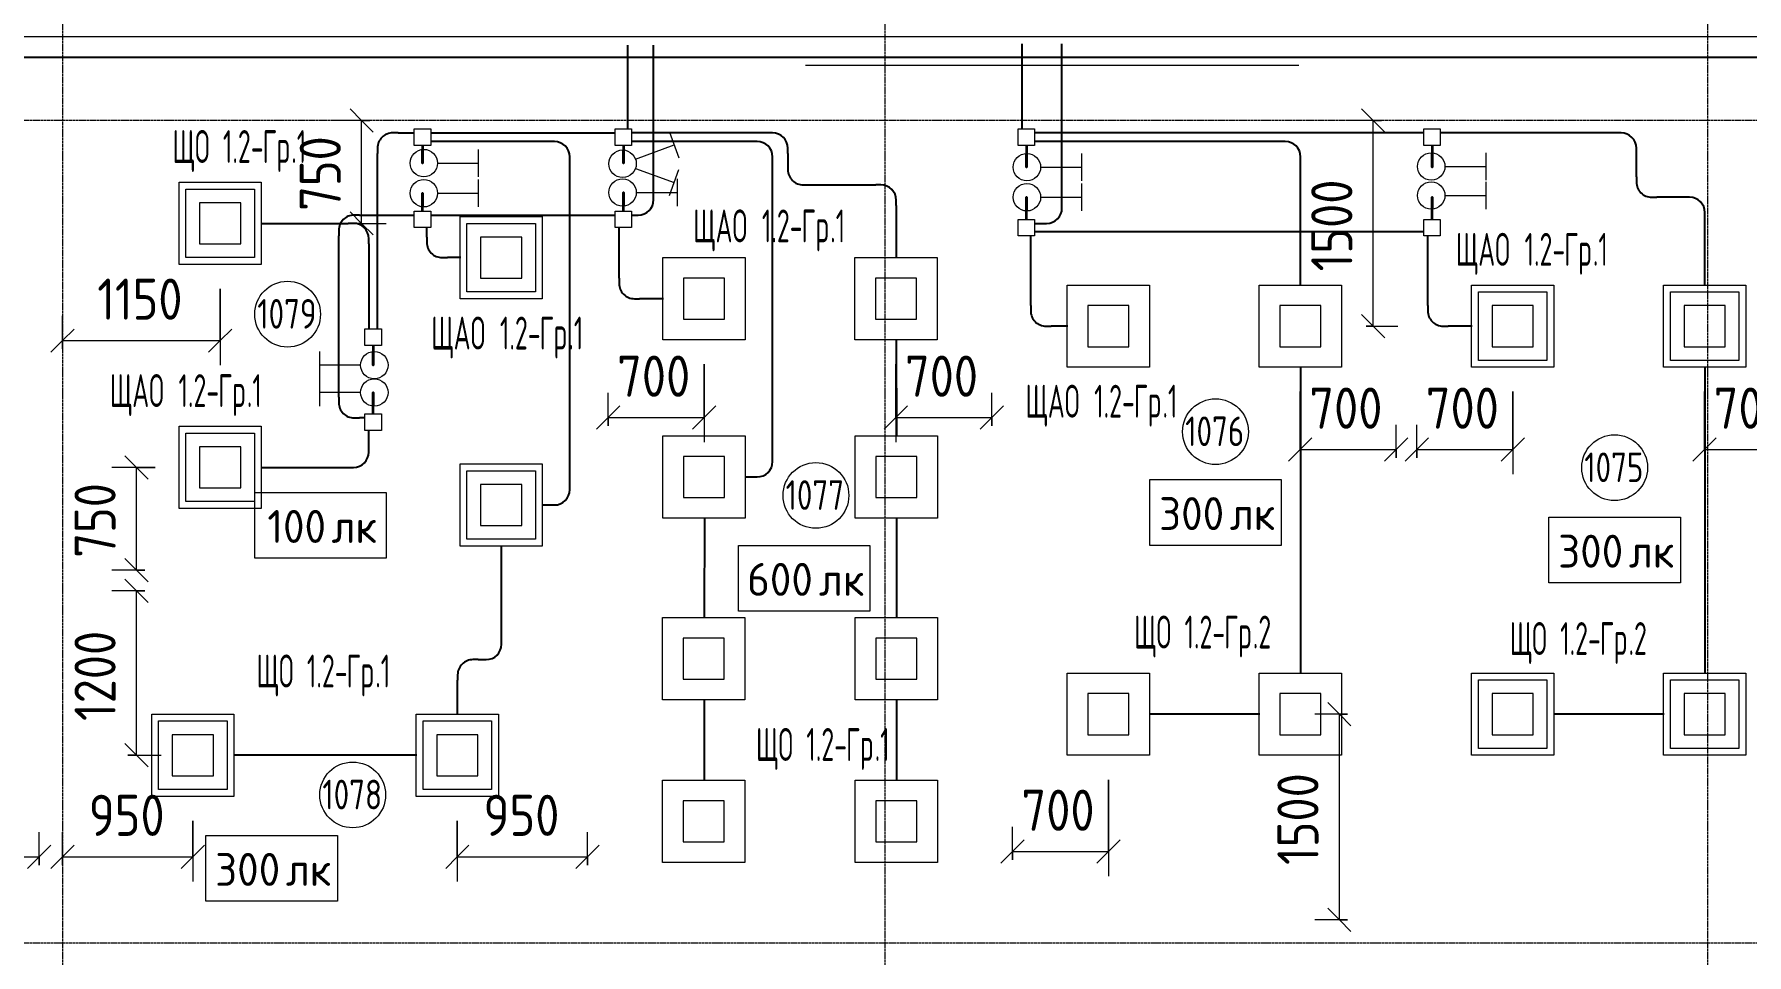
# Model space of a CAD drawing. Header units: millimetres. Extents: x -4730 to 98194, y -4296 to 93388.
# Drawn here: x 15293 to 27787, y 36915 to 43629 of the extents above; entities that cross this region are included whole.
import ezdxf

# ---------------------------------------------------------------- set-up
doc = ezdxf.new("R2010")
doc.units = ezdxf.units.MM
doc.linetypes.add('Линия сетки', pattern=[22.225, 12.7, -3.175, 3.175, -3.175])
for name, color, linetype, lineweight, true_color in [('Кабельные лотки', 5, 'Continuous', 25, 0x0000ff), ('Короба', 7, 'Continuous', 25, 0x008000), ('Соединительные детали коробов', 7, 'Continuous', 25, 0x008000), ('Типовые аннотации', 5, 'Continuous', 18, 0x0000ff)]:
    doc.layers.add(name, color=color, linetype=linetype, lineweight=lineweight, true_color=true_color)
for name, color, linetype, lineweight in [('Марки обобщенной модели', 7, 'Continuous', 9), ('Марки помещений', 7, 'Continuous', 9), ('Марки силовых электроприборов', 7, 'Continuous', 9), ('Осевая линия', 7, 'Continuous', 18), ('Оси', 7, 'Continuous', 9), ('Провода', 7, 'Continuous', 35), ('Размеры', 7, 'Continuous', 9), ('Размеры-120', 7, 'Continuous', 9)]:
    doc.layers.add(name, color=color, linetype=linetype, lineweight=lineweight)
doc.styles.add('GOST Common', font='GOST_Common.ttf', dxfattribs={"width": 0.6, "height": 240})
doc.styles.add('GOST Common_1', font='GOST_Common.ttf', dxfattribs={"width": 0.9, "height": 300})
doc.styles.add('GOST Common_2', font='GOST_Common.ttf', dxfattribs={"height": 240})
doc.styles.add('GOST Common_3', font='GOST_Common.ttf', dxfattribs={"width": 0.8, "height": 216})
doc.dimstyles.new('ADSK_Проверочный', dxfattribs={"dimscale": 304.8, "dimtxt": 301.714499, "dimasz": 0.556693, "dimexe": 0.590551, "dimexo": 0.590551, "dimgap": 0.19685, "dimtad": 1, "dimdec": 3, "dimrnd": 0.001, "dimdsep": 46, "dimtxsty": 'GOST Common_1', "dimblk1": 'OBLIQUE', "dimblk2": 'OBLIQUE', "dimsah": 1, "dimcen": 0.09, "dimazin": 0, "dimtfac": 1, "dimtdec": 4, "dimtix": 1, "dimtmove": 0, "dimatfit": 3, "dimfxl": 1, "dimtvp": 1, "dimtolj": 1, "dimtzin": 0, "dimarcsym": 2})

# ---------------------------------------------------------------- blocks, each defined once
blk = doc.blocks.new('M_Короб_ отвод - Плоский торец - ПВХ - Стандартная-2386742-1-й этаж')
at = {"layer": 'Соединительные детали коробов'}
for p, q in [((0, 111.95), (0, 150.05)), ((-150.05, 0), (-111.95, 0))]:
    blk.add_line(p, q, dxfattribs=at)
blk.add_arc((-111.95, 111.95), 111.95, 270, 0, dxfattribs=at)
blk = doc.blocks.new('ADSK_Марка_Отверстие - Полная марка прямоугольник_Проектная отметка-83753-1-й этаж')
at = {"layer": 'Марки обобщенной модели'}
blk.add_line((0, 0), (30, 0), dxfattribs=at)
blk = doc.blocks.new('DIMBLOCK142-1-й этаж')
at = {"layer": 'Размеры-120'}
for p, q in [((13830, 38040), (13830, 37449)), ((13830, 37629), (13830, 38040)), ((15330, 37569), (15330, 37809)), ((13830, 37629), (13745, 37545)), ((13830, 37629), (13915, 37714)), ((13830, 37629), (15330, 37629)), ((15330, 37629), (15245, 37545)), ((15330, 37629), (15415, 37714)), ((15330, 37629), (15330, 37569))]:
    blk.add_line(p, q, dxfattribs=at)
at = {"layer": 'Размеры-120', "color": 0, "insert": (14230, 38082), "char_height": 300, "width": 840.71, "attachment_point": 1, "line_spacing_factor": 1.022761, "style": 'GOST Common_1'}
blk.add_mtext('1500', dxfattribs=at)
blk = doc.blocks.new('_Oblique')
at = {"color": 0, "linetype": 'ByBlock', "lineweight": -2}
blk.add_line((-0.5, -0.5), (0.5, 0.5), dxfattribs=at)
blk = doc.blocks.new('DIMBLOCK146-1-й этаж')
at = {"layer": 'Размеры-120'}
for p, q in [((16650, 41772), (16650, 41215)), ((16650, 41395), (16650, 41772)), ((15500, 41335), (15500, 41575)), ((15500, 41395), (15415, 41310)), ((15500, 41395), (15585, 41479)), ((15500, 41395), (16650, 41395)), ((15500, 41395), (15500, 41335)), ((16650, 41395), (16565, 41310)), ((16650, 41395), (16735, 41479))]:
    blk.add_line(p, q, dxfattribs=at)
at = {"layer": 'Размеры-120', "color": 0, "insert": (15753, 41847), "char_height": 300, "width": 773.21, "attachment_point": 1, "line_spacing_factor": 1.022761, "style": 'GOST Common_1'}
blk.add_mtext('1150', dxfattribs=at)
blk = doc.blocks.new('DIMBLOCK147-1-й этаж')
at = {"layer": 'Размеры-120'}
for p, q in [((17742, 43000), (17502, 43000)), ((17682, 43000), (17597, 43085)), ((17682, 42250), (17682, 43000)), ((17682, 43000), (17767, 42915)), ((17682, 43000), (17742, 43000)), ((17130, 42250), (17862, 42250)), ((17682, 42250), (17130, 42250)), ((17682, 42250), (17597, 42335)), ((17682, 42250), (17767, 42165))]:
    blk.add_line(p, q, dxfattribs=at)
at = {"layer": 'Размеры-120', "color": 0, "insert": (17230, 42341), "char_height": 300, "width": 681.16, "attachment_point": 1, "rotation": 90, "line_spacing_factor": 1.022761, "style": 'GOST Common_1'}
blk.add_mtext('750', dxfattribs=at)
blk = doc.blocks.new('DIMBLOCK148-1-й этаж')
at = {"layer": 'Размеры-120'}
for p, q in [((16039, 40470), (15954, 40555)), ((16175, 40470), (15859, 40470)), ((16039, 39720), (16039, 40470)), ((16039, 40470), (16124, 40385)), ((16039, 40470), (16175, 40470)), ((16039, 39720), (15954, 39805)), ((16099, 39720), (15859, 39720)), ((16039, 39720), (16124, 39635)), ((16039, 39720), (16099, 39720))]:
    blk.add_line(p, q, dxfattribs=at)
at = {"layer": 'Размеры-120', "color": 0, "insert": (15587, 39811), "char_height": 300, "width": 681.16, "attachment_point": 1, "rotation": 90, "line_spacing_factor": 1.022761, "style": 'GOST Common_1'}
blk.add_mtext('750', dxfattribs=at)
blk = doc.blocks.new('DIMBLOCK149-1-й этаж')
at = {"layer": 'Размеры-120'}
for p, q in [((16039, 39570), (15954, 39655)), ((16099, 39570), (15859, 39570)), ((16039, 38370), (16039, 39570)), ((16039, 39570), (16124, 39485)), ((16039, 39570), (16099, 39570)), ((16039, 38370), (15954, 38455)), ((15975, 38370), (16219, 38370)), ((16039, 38370), (15975, 38370)), ((16039, 38370), (16124, 38285))]:
    blk.add_line(p, q, dxfattribs=at)
at = {"layer": 'Размеры-120', "color": 0, "insert": (15587, 38620), "char_height": 300, "width": 840.71, "attachment_point": 1, "rotation": 90, "line_spacing_factor": 1.022761, "style": 'GOST Common_1'}
blk.add_mtext('1200', dxfattribs=at)
blk = doc.blocks.new('DIMBLOCK150-1-й этаж')
at = {"layer": 'Размеры-120'}
for p, q in [((16450, 37629), (16450, 37892)), ((16450, 37892), (16450, 37449)), ((15500, 37569), (15500, 37809)), ((15500, 37629), (15415, 37545)), ((15500, 37629), (15585, 37714)), ((15500, 37629), (16450, 37629)), ((15500, 37629), (15500, 37569)), ((16450, 37629), (16365, 37545)), ((16450, 37629), (16535, 37714))]:
    blk.add_line(p, q, dxfattribs=at)
at = {"layer": 'Размеры-120', "color": 0, "insert": (15691, 38082), "char_height": 300, "width": 681.16, "attachment_point": 1, "line_spacing_factor": 1.022761, "style": 'GOST Common_1'}
blk.add_mtext('950', dxfattribs=at)
blk = doc.blocks.new('DIMBLOCK151-1-й этаж')
at = {"layer": 'Размеры-120'}
for p, q in [((18380, 37629), (18380, 37892)), ((18380, 37892), (18380, 37449)), ((19330, 37569), (19330, 37809)), ((18380, 37629), (18295, 37545)), ((18380, 37629), (18465, 37714)), ((18380, 37629), (19330, 37629)), ((19330, 37629), (19245, 37545)), ((19330, 37629), (19415, 37714)), ((19330, 37629), (19330, 37569))]:
    blk.add_line(p, q, dxfattribs=at)
at = {"layer": 'Размеры-120', "color": 0, "insert": (18571, 38082), "char_height": 300, "width": 681.16, "attachment_point": 1, "line_spacing_factor": 1.022761, "style": 'GOST Common_1'}
blk.add_mtext('950', dxfattribs=at)
blk = doc.blocks.new('ADSK_Марка_Помещение_1_ГОСТ21-501-2011 - Номер-85995-1-й этаж')
at = {"layer": 'Марки помещений'}
blk.add_circle((0, 0), 2, dxfattribs=at)
blk = doc.blocks.new('DIMBLOCK152-1-й этаж')
at = {"layer": 'Размеры-120'}
for p, q in [((20180, 41222), (20180, 40653)), ((20180, 40833), (20180, 41222)), ((19480, 40773), (19480, 41013)), ((19480, 40833), (19565, 40918)), ((20180, 40833), (20265, 40918)), ((19480, 40833), (19395, 40748)), ((19480, 40833), (20180, 40833)), ((19480, 40833), (19480, 40773)), ((20180, 40833), (20095, 40748))]:
    blk.add_line(p, q, dxfattribs=at)
at = {"layer": 'Размеры-120', "color": 0, "insert": (19546, 41285), "char_height": 300, "width": 681.16, "attachment_point": 1, "line_spacing_factor": 1.022761, "style": 'GOST Common_1'}
blk.add_mtext('700', dxfattribs=at)
blk = doc.blocks.new('DIMBLOCK153-1-й этаж')
at = {"layer": 'Размеры-120'}
for p, q in [((21580, 41222), (21580, 40653)), ((21580, 40833), (21580, 41222)), ((22280, 40773), (22280, 41013)), ((21580, 40833), (21665, 40918)), ((22280, 40833), (22365, 40918)), ((21580, 40833), (21495, 40748)), ((21580, 40833), (22280, 40833)), ((22280, 40833), (22195, 40748)), ((22280, 40833), (22280, 40773))]:
    blk.add_line(p, q, dxfattribs=at)
at = {"layer": 'Размеры-120', "color": 0, "insert": (21646, 41285), "char_height": 300, "width": 681.16, "attachment_point": 1, "line_spacing_factor": 1.022761, "style": 'GOST Common_1'}
blk.add_mtext('700', dxfattribs=at)
blk = doc.blocks.new('DIMBLOCK154-1-й этаж')
at = {"layer": 'Размеры-120'}
for p, q in [((25122, 43000), (24882, 43000)), ((25062, 43000), (24977, 43085)), ((25062, 41500), (25062, 43000)), ((25062, 43000), (25146, 42915)), ((25062, 43000), (25122, 43000)), ((25062, 41500), (24977, 41585)), ((25010, 41500), (25242, 41500)), ((25062, 41500), (25010, 41500)), ((25062, 41500), (25146, 41415))]:
    blk.add_line(p, q, dxfattribs=at)
at = {"layer": 'Размеры-120', "color": 0, "insert": (24610, 41900), "char_height": 300, "width": 840.71, "attachment_point": 1, "rotation": 90, "line_spacing_factor": 1.022761, "style": 'GOST Common_1'}
blk.add_mtext('1500', dxfattribs=at)
blk = doc.blocks.new('DIMBLOCK155-1-й этаж')
at = {"layer": 'Размеры-120'}
for p, q in [((24815, 38670), (24730, 38755)), ((24875, 38670), (24635, 38670)), ((24815, 37170), (24815, 38670)), ((24815, 38670), (24900, 38585)), ((24815, 38670), (24875, 38670)), ((24815, 37170), (24730, 37255)), ((24875, 37170), (24635, 37170)), ((24815, 37170), (24900, 37085)), ((24815, 37170), (24875, 37170))]:
    blk.add_line(p, q, dxfattribs=at)
at = {"layer": 'Размеры-120', "color": 0, "insert": (24363, 37570), "char_height": 300, "width": 840.71, "attachment_point": 1, "rotation": 90, "line_spacing_factor": 1.022761, "style": 'GOST Common_1'}
blk.add_mtext('1500', dxfattribs=at)
blk = doc.blocks.new('DIMBLOCK156-1-й этаж')
at = {"layer": 'Размеры-120'}
for p, q in [((24530, 41023), (24530, 40420)), ((24530, 40600), (24530, 41023)), ((25230, 40540), (25230, 40780)), ((24530, 40600), (24615, 40685)), ((25230, 40600), (25315, 40685)), ((24530, 40600), (24445, 40515)), ((24530, 40600), (25230, 40600)), ((25230, 40600), (25145, 40515)), ((25230, 40600), (25230, 40540))]:
    blk.add_line(p, q, dxfattribs=at)
at = {"layer": 'Размеры-120', "color": 0, "insert": (24596, 41052), "char_height": 300, "width": 681.16, "attachment_point": 1, "line_spacing_factor": 1.022761, "style": 'GOST Common_1'}
blk.add_mtext('700', dxfattribs=at)
blk = doc.blocks.new('DIMBLOCK157-1-й этаж')
at = {"layer": 'Размеры-120'}
for p, q in [((23130, 38192), (23130, 37487)), ((23130, 37667), (23130, 38192)), ((22430, 37607), (22430, 37847)), ((22430, 37667), (22515, 37752)), ((23130, 37667), (23215, 37752)), ((22430, 37667), (22345, 37582)), ((22430, 37667), (23130, 37667)), ((22430, 37667), (22430, 37607)), ((23130, 37667), (23045, 37582))]:
    blk.add_line(p, q, dxfattribs=at)
at = {"layer": 'Размеры-120', "color": 0, "insert": (22496, 38119), "char_height": 300, "width": 681.16, "attachment_point": 1, "line_spacing_factor": 1.022761, "style": 'GOST Common_1'}
blk.add_mtext('700', dxfattribs=at)
blk = doc.blocks.new('DIMBLOCK158-1-й этаж')
at = {"layer": 'Размеры-120'}
for p, q in [((26080, 41023), (26080, 40420)), ((26080, 40600), (26080, 41023)), ((25380, 40540), (25380, 40780)), ((25380, 40600), (25465, 40685)), ((26080, 40600), (26165, 40685)), ((25380, 40600), (25295, 40515)), ((25380, 40600), (26080, 40600)), ((25380, 40600), (25380, 40540)), ((26080, 40600), (25995, 40515))]:
    blk.add_line(p, q, dxfattribs=at)
at = {"layer": 'Размеры-120', "color": 0, "insert": (25446, 41052), "char_height": 300, "width": 681.16, "attachment_point": 1, "line_spacing_factor": 1.022761, "style": 'GOST Common_1'}
blk.add_mtext('700', dxfattribs=at)
blk = doc.blocks.new('DIMBLOCK159-1-й этаж')
at = {"layer": 'Размеры-120'}
for p, q in [((27480, 41023), (27480, 40420)), ((27480, 40600), (27480, 41023)), ((28180, 40540), (28180, 40780)), ((27480, 40600), (27565, 40685)), ((28180, 40600), (28265, 40685)), ((27480, 40600), (27395, 40515)), ((27480, 40600), (28180, 40600)), ((28180, 40600), (28095, 40515)), ((28180, 40600), (28180, 40540))]:
    blk.add_line(p, q, dxfattribs=at)
at = {"layer": 'Размеры-120', "color": 0, "insert": (27546, 41052), "char_height": 300, "width": 681.16, "attachment_point": 1, "line_spacing_factor": 1.022761, "style": 'GOST Common_1'}
blk.add_mtext('700', dxfattribs=at)
blk = doc.blocks.new('Морка помещения_освещённость_ - Морка помещения_освещённость_-1484368-1-й этаж')
at = {"layer": 'Марки помещений', "color": 190, "true_color": 0x8000ff}
for p, q in [((-4, 0), (-4, 4)), ((-4, 4), (4, 4)), ((4, 4), (4, 0)), ((4, 0), (-4, 0))]:
    blk.add_line(p, q, dxfattribs=at)

msp = doc.modelspace()

# ---------------------------------------------------------------- linework, layer by layer
at = {"layer": 'Кабельные лотки'}
msp.add_line((6870.0021, 43463.1437), (33617.9607, 43463.1437), dxfattribs=at)
at = {"layer": 'Короба'}
for p, q in [((19623.0671, 42938.4847), (19623.0671, 43549.9847)), ((19811.5671, 42460.0347), (19811.5671, 43549.9847)), ((22500.0671, 42938.4847), (22500.0671, 43558.4847)), ((22791.5671, 42400.0347), (22791.5671, 43558.4847)), ((17947.5987, 42909.9847), (18065.9704, 42909.9847)), ((18185.9704, 42909.9847), (19531.5671, 42909.9847)), ((20641.5171, 42909.9847), (19651.5671, 42909.9847)), ((25431.5671, 42909.9847), (22591.5671, 42909.9847)), ((26832.214, 42909.9847), (25551.5671, 42909.9847)), ((17797.5487, 41479.4926), (17797.5487, 42759.9347)), ((19049.714, 42846.9847), (18185.9704, 42846.9847)), ((20529.714, 42846.9847), (19651.5671, 42846.9847)), ((20791.5671, 42759.9347), (20791.5671, 42680.0347)), ((24382.214, 42846.9847), (22591.5671, 42846.9847)), ((26982.264, 42590.05), (26982.264, 42759.9347)), ((19199.764, 40345.6922), (19199.764, 42696.9347)), ((20679.764, 40550.05), (20679.764, 42696.9347)), ((24532.264, 41797.5), (24532.264, 42696.9347)), ((20941.6171, 42529.9847), (21432.214, 42529.9847)), ((21582.264, 42379.9347), (21582.264, 41997.5)), ((27332.214, 42440), (27132.314, 42440)), ((16949.764, 42250), (17584.4987, 42250)), ((17665.1996, 42309.9847), (18065.9704, 42309.9847)), ((18185.9704, 42309.9847), (19531.5671, 42309.9847)), ((19651.5671, 42309.9847), (19661.5171, 42309.9847)), ((22591.5671, 42249.9847), (22641.5171, 42249.9847)), ((27482.264, 41797.5), (27482.264, 42289.95)), ((17515.1496, 40981.0426), (17515.1496, 42159.9347)), ((18157.4704, 42150.05), (18157.4704, 42218.4847)), ((19560.0671, 41850.05), (19560.0671, 42218.4847)), ((22563.0671, 41650.05), (22563.0671, 42158.4847)), ((25431.5671, 42186.9847), (22591.5671, 42186.9847)), ((25460.0671, 41650.05), (25460.0671, 42158.4847)), ((17734.5487, 42099.95), (17734.5487, 41479.4926)), ((18404.764, 42000), (18307.5204, 42000)), ((19884.764, 41700), (19710.1171, 41700)), ((22834.764, 41500), (22713.1171, 41500)), ((25784.764, 41500), (25610.1171, 41500)), ((21582.264, 41402.5), (21584.528, 40697.5)), ((24532.264, 41202.5), (24532.264, 38967.5)), ((27482.264, 41202.5), (27482.264, 38967.5)), ((17706.0487, 40830.9926), (17665.1996, 40830.9926)), ((17734.5487, 40620.05), (17734.5487, 40739.4926)), ((16949.764, 40470), (17584.4987, 40470)), ((20479.764, 40400), (20529.714, 40400)), ((18999.764, 40195.6422), (19049.714, 40195.6422)), ((20182.264, 40102.5), (20180, 39372.8087)), ((21584.528, 40102.5), (21584.528, 39372.8087)), ((18702.264, 39217.55), (18702.264, 39898.1422)), ((18532.314, 39067.5), (18552.214, 39067.5)), ((18382.264, 38667.5), (18382.264, 38917.45)), ((20180, 38777.8087), (20180, 38186.031)), ((21584.528, 38777.8087), (21584.528, 38186.031)), ((24234.764, 38670), (23429.764, 38670)), ((27184.764, 38670), (26379.764, 38670)), ((18084.764, 38370), (16749.764, 38370))]:
    msp.add_line(p, q, dxfattribs=at)
at = {"layer": 'Осевая линия'}
msp.add_line((6870.0021, 43613.1437), (33617.9607, 43613.1437), dxfattribs=at)
at = {"layer": 'Оси', "linetype": 'Линия сетки'}
for p, q in [((15500, 93388.3703), (15500, -3096.3487)), ((21500, 93388.3703), (21500, -3096.3487)), ((27500, 93388.3703), (27500, -3096.3487)), ((98194.2682, 43000), (-3530.0173, 43000)), ((98194.2682, 37000), (-3530.0173, 37000))]:
    msp.add_line(p, q, dxfattribs=at)
at = {"layer": 'Провода', "flags": 128}
for points in [[(18125.9689, 42818.4847), (18125.9656, 42689.3887), (18125.9656, 42788.9193)], [(19591.5656, 42818.4847), (19591.5623, 42689.3887), (19591.5623, 42784.7632)], [(22531.5658, 42818.4847), (22531.5623, 42660), (22531.5623, 42759.9167)], [(25491.5658, 42818.4847), (25491.5623, 42660), (25491.5623, 42764.1774)], [(18125.9689, 42338.4847), (18125.9656, 42469.3887), (18125.9656, 42369.8581)], [(19591.5657, 42338.4847), (19591.5623, 42475), (19591.5623, 42375.1753)], [(22531.5658, 42278.4847), (22531.5623, 42440), (22531.5623, 42340.0833)], [(25491.5658, 42278.4847), (25491.5623, 42440), (25491.5623, 42353.0297)], [(17766.0473, 41359.4926), (17766.0439, 41215.8463), (17766.0439, 41315.5002)], [(17766.0474, 40859.4926), (17766.0439, 41015.8463), (17766.0439, 40916.1924)]]:
    msp.add_lwpolyline(points, dxfattribs=at)
at = {"layer": 'Типовые аннотации', "color": 7}
for p, q in [((18065.9704, 42938.4847), (18185.9704, 42938.4847)), ((18065.9704, 42818.4847), (18065.9704, 42938.4847)), ((18185.9704, 42938.4847), (18185.9704, 42818.4847)), ((19531.5671, 42938.4847), (19651.5671, 42938.4847)), ((19531.5671, 42818.4847), (19531.5671, 42938.4847)), ((19651.5671, 42938.4847), (19651.5671, 42818.4847)), ((22471.5671, 42938.4847), (22591.5671, 42938.4847)), ((22471.5671, 42818.4847), (22471.5671, 42938.4847)), ((22591.5671, 42938.4847), (22591.5671, 42818.4847)), ((25431.5671, 42938.4847), (25551.5671, 42938.4847)), ((25431.5671, 42818.4847), (25431.5671, 42938.4847)), ((25551.5671, 42938.4847), (25551.5671, 42818.4847)), ((18185.9704, 42818.4847), (18065.9704, 42818.4847)), ((19651.5671, 42818.4847), (19531.5671, 42818.4847)), ((22591.5671, 42818.4847), (22471.5671, 42818.4847)), ((25551.5671, 42818.4847), (25431.5671, 42818.4847)), ((17706.0487, 41479.4926), (17826.0487, 41479.4926)), ((17706.0487, 41359.4926), (17706.0487, 41479.4926)), ((17826.0487, 41359.4926), (17706.0487, 41359.4926)), ((17826.0487, 41479.4926), (17826.0487, 41359.4926)), ((17706.0487, 40859.4926), (17826.0487, 40859.4926)), ((17706.0487, 40739.4926), (17706.0487, 40859.4926)), ((17826.0487, 40859.4926), (17826.0487, 40739.4926)), ((17826.0487, 40739.4926), (17706.0487, 40739.4926))]:
    msp.add_line(p, q, dxfattribs=at)
at = {"layer": 'Типовые аннотации'}
for p, q in [((19927.3184, 42915.7158), (19995.7224, 42727.7773)), ((18535.6433, 42589.3887), (18535.6433, 42789.3887)), ((19679.6126, 42719.1405), (19961.5204, 42821.7466)), ((22935.6433, 42560), (22935.6433, 42760)), ((25885.6433, 42564.3527), (25885.6433, 42764.3527)), ((18235.6433, 42689.3887), (18535.6433, 42689.3887)), ((19679.6126, 42650.7365), (19961.5204, 42548.1305)), ((19927.3184, 42454.1612), (19995.7224, 42642.0997)), ((22635.6433, 42660), (22935.6433, 42660)), ((25585.6433, 42664.3527), (25885.6433, 42664.3527)), ((16350, 42550), (16950, 42550)), ((16350, 41950), (16350, 42550)), ((16400, 42500), (16900, 42500)), ((16400, 42000), (16400, 42500)), ((16900, 42500), (16900, 42000)), ((16950, 42550), (16950, 41950)), ((16500, 42400), (16500, 42100)), ((16800, 42400), (16500, 42400)), ((16800, 42100), (16800, 42400)), ((16900, 42000), (16400, 42000)), ((16500, 42100), (16800, 42100)), ((21280, 42000), (21880, 42000)), ((21280, 41400), (21280, 42000)), ((21880, 42000), (21880, 41400)), ((16950, 41950), (16350, 41950)), ((21430, 41850), (21430, 41550)), ((21730, 41850), (21430, 41850)), ((21730, 41550), (21730, 41850)), ((24230, 41800), (24830, 41800)), ((24230, 41200), (24230, 41800)), ((24830, 41800), (24830, 41200)), ((27180, 41800), (27780, 41800)), ((27180, 41200), (27180, 41800)), ((27230, 41750), (27730, 41750)), ((27230, 41250), (27230, 41750)), ((27730, 41750), (27730, 41250)), ((27780, 41800), (27780, 41200)), ((24380, 41650), (24380, 41350)), ((24680, 41650), (24380, 41650)), ((24680, 41350), (24680, 41650)), ((27330, 41650), (27330, 41350)), ((27630, 41650), (27330, 41650)), ((27630, 41350), (27630, 41650)), ((21430, 41550), (21730, 41550)), ((21880, 41400), (21280, 41400)), ((17374.3567, 41315.8463), (17374.3567, 41115.8463)), ((24380, 41350), (24680, 41350)), ((27730, 41250), (27230, 41250)), ((27330, 41350), (27630, 41350)), ((17674.3567, 41215.8463), (17374.3567, 41215.8463)), ((24830, 41200), (24230, 41200)), ((27780, 41200), (27180, 41200)), ((19880, 40700), (20480, 40700)), ((19880, 40100), (19880, 40700)), ((20480, 40700), (20480, 40100)), ((21282.264, 40700), (21882.264, 40700)), ((21282.264, 40100), (21282.264, 40700)), ((21882.264, 40700), (21882.264, 40100)), ((18400, 40495.6422), (19000, 40495.6422)), ((18400, 39895.6422), (18400, 40495.6422)), ((19000, 40495.6422), (19000, 39895.6422)), ((20030, 40550), (20030, 40250)), ((20330, 40550), (20030, 40550)), ((20330, 40250), (20330, 40550)), ((21432.264, 40550), (21432.264, 40250)), ((21732.264, 40550), (21432.264, 40550)), ((21732.264, 40250), (21732.264, 40550)), ((18450, 40445.6422), (18950, 40445.6422)), ((18450, 39945.6422), (18450, 40445.6422)), ((18950, 40445.6422), (18950, 39945.6422)), ((18550, 40345.6422), (18550, 40045.6422)), ((18850, 40345.6422), (18550, 40345.6422)), ((18850, 40045.6422), (18850, 40345.6422)), ((20030, 40250), (20330, 40250)), ((21432.264, 40250), (21732.264, 40250)), ((18550, 40045.6422), (18850, 40045.6422)), ((20480, 40100), (19880, 40100)), ((21882.264, 40100), (21282.264, 40100)), ((19000, 39895.6422), (18400, 39895.6422)), ((18950, 39945.6422), (18450, 39945.6422)), ((19877.736, 39375.3087), (20477.736, 39375.3087)), ((19877.736, 38775.3087), (19877.736, 39375.3087)), ((20477.736, 39375.3087), (20477.736, 38775.3087)), ((21282.264, 39375.3087), (21882.264, 39375.3087)), ((21282.264, 38775.3087), (21282.264, 39375.3087)), ((21882.264, 39375.3087), (21882.264, 38775.3087)), ((20027.736, 39225.3087), (20027.736, 38925.3087)), ((20327.736, 39225.3087), (20027.736, 39225.3087)), ((20327.736, 38925.3087), (20327.736, 39225.3087)), ((21432.264, 39225.3087), (21432.264, 38925.3087)), ((21732.264, 39225.3087), (21432.264, 39225.3087)), ((21732.264, 38925.3087), (21732.264, 39225.3087)), ((20027.736, 38925.3087), (20327.736, 38925.3087)), ((21432.264, 38925.3087), (21732.264, 38925.3087)), ((22830, 38970), (23430, 38970)), ((22830, 38370), (22830, 38970)), ((23430, 38970), (23430, 38370)), ((24230, 38970), (24830, 38970)), ((24230, 38370), (24230, 38970)), ((24830, 38970), (24830, 38370)), ((25780, 38970), (26380, 38970)), ((25780, 38370), (25780, 38970)), ((25830, 38920), (26330, 38920)), ((25830, 38420), (25830, 38920)), ((26330, 38920), (26330, 38420)), ((26380, 38970), (26380, 38370)), ((27180, 38970), (27780, 38970)), ((27180, 38370), (27180, 38970)), ((27230, 38920), (27730, 38920)), ((27230, 38420), (27230, 38920)), ((27730, 38920), (27730, 38420)), ((27780, 38970), (27780, 38370)), ((20477.736, 38775.3087), (19877.736, 38775.3087)), ((21882.264, 38775.3087), (21282.264, 38775.3087)), ((22980, 38820), (22980, 38520)), ((23280, 38820), (22980, 38820)), ((23280, 38520), (23280, 38820)), ((24380, 38820), (24380, 38520)), ((24680, 38820), (24380, 38820)), ((24680, 38520), (24680, 38820)), ((25930, 38820), (25930, 38520)), ((26230, 38820), (25930, 38820)), ((26230, 38520), (26230, 38820)), ((27330, 38820), (27330, 38520)), ((27630, 38820), (27330, 38820)), ((27630, 38520), (27630, 38820)), ((16150, 38670), (16750, 38670)), ((16150, 38070), (16150, 38670)), ((16200, 38620), (16700, 38620)), ((16200, 38120), (16200, 38620)), ((16700, 38620), (16700, 38120)), ((16750, 38670), (16750, 38070)), ((18080, 38670), (18680, 38670)), ((18080, 38070), (18080, 38670)), ((18130, 38620), (18630, 38620)), ((18130, 38120), (18130, 38620)), ((18630, 38620), (18630, 38120)), ((18680, 38670), (18680, 38070)), ((16300, 38520), (16300, 38220)), ((16600, 38520), (16300, 38520)), ((16600, 38220), (16600, 38520)), ((18230, 38520), (18230, 38220)), ((18530, 38520), (18230, 38520)), ((18530, 38220), (18530, 38520)), ((22980, 38520), (23280, 38520)), ((24380, 38520), (24680, 38520)), ((25930, 38520), (26230, 38520)), ((27330, 38520), (27630, 38520)), ((23430, 38370), (22830, 38370)), ((24830, 38370), (24230, 38370)), ((26380, 38370), (25780, 38370)), ((26330, 38420), (25830, 38420)), ((27780, 38370), (27180, 38370)), ((27730, 38420), (27230, 38420)), ((16700, 38120), (16200, 38120)), ((16300, 38220), (16600, 38220)), ((18630, 38120), (18130, 38120)), ((18230, 38220), (18530, 38220)), ((19877.736, 38188.531), (20477.736, 38188.531)), ((19877.736, 37588.531), (19877.736, 38188.531)), ((20477.736, 38188.531), (20477.736, 37588.531)), ((21282.264, 38188.531), (21882.264, 38188.531)), ((21282.264, 37588.531), (21282.264, 38188.531)), ((21882.264, 38188.531), (21882.264, 37588.531)), ((16750, 38070), (16150, 38070)), ((18680, 38070), (18080, 38070)), ((20027.736, 38038.531), (20027.736, 37738.531)), ((20327.736, 38038.531), (20027.736, 38038.531)), ((20327.736, 37738.531), (20327.736, 38038.531)), ((21432.264, 38038.531), (21432.264, 37738.531)), ((21732.264, 38038.531), (21432.264, 38038.531)), ((21732.264, 37738.531), (21732.264, 38038.531)), ((20027.736, 37738.531), (20327.736, 37738.531)), ((21432.264, 37738.531), (21732.264, 37738.531)), ((20477.736, 37588.531), (19877.736, 37588.531)), ((21882.264, 37588.531), (21282.264, 37588.531))]:
    msp.add_line(p, q, dxfattribs=at)
at = {"layer": 'Типовые аннотации', "color": 1, "true_color": 0xff0000}
for p, q in [((18535.6433, 42369.3887), (18535.6433, 42569.3887)), ((19985.6433, 42375), (19985.6433, 42575)), ((22935.6433, 42340), (22935.6433, 42540)), ((25885.6433, 42352.8544), (25885.6433, 42552.8544)), ((18235.6433, 42469.3887), (18535.6433, 42469.3887)), ((19685.6433, 42475), (19985.6433, 42475)), ((22635.6433, 42440), (22935.6433, 42440)), ((25585.6433, 42452.8544), (25885.6433, 42452.8544)), ((18065.9704, 42338.4847), (18185.9704, 42338.4847)), ((18065.9704, 42218.4847), (18065.9704, 42338.4847)), ((18185.9704, 42338.4847), (18185.9704, 42218.4847)), ((18400, 42300), (19000, 42300)), ((18400, 41700), (18400, 42300)), ((18450, 42250), (18950, 42250)), ((18450, 41750), (18450, 42250)), ((18950, 42250), (18950, 41750)), ((19000, 42300), (19000, 41700)), ((19531.5671, 42338.4847), (19651.5671, 42338.4847)), ((19531.5671, 42218.4847), (19531.5671, 42338.4847)), ((19651.5671, 42338.4847), (19651.5671, 42218.4847)), ((22471.5671, 42278.4847), (22591.5671, 42278.4847)), ((22471.5671, 42158.4847), (22471.5671, 42278.4847)), ((22591.5671, 42278.4847), (22591.5671, 42158.4847)), ((25431.5671, 42278.4847), (25551.5671, 42278.4847)), ((25431.5671, 42158.4847), (25431.5671, 42278.4847)), ((25551.5671, 42278.4847), (25551.5671, 42158.4847)), ((18185.9704, 42218.4847), (18065.9704, 42218.4847)), ((18550, 42150), (18550, 41850)), ((18850, 42150), (18550, 42150)), ((18850, 41850), (18850, 42150)), ((19651.5671, 42218.4847), (19531.5671, 42218.4847)), ((22591.5671, 42158.4847), (22471.5671, 42158.4847)), ((25551.5671, 42158.4847), (25431.5671, 42158.4847)), ((19880, 42000), (20480, 42000)), ((19880, 41400), (19880, 42000)), ((20480, 42000), (20480, 41400)), ((18950, 41750), (18450, 41750)), ((18550, 41850), (18850, 41850)), ((20030, 41850), (20030, 41550)), ((20330, 41850), (20030, 41850)), ((20330, 41550), (20330, 41850)), ((22830, 41800), (23430, 41800)), ((22830, 41200), (22830, 41800)), ((23430, 41800), (23430, 41200)), ((25780, 41800), (26380, 41800)), ((25780, 41200), (25780, 41800)), ((25830, 41750), (26330, 41750)), ((25830, 41250), (25830, 41750)), ((26330, 41750), (26330, 41250)), ((26380, 41800), (26380, 41200)), ((19000, 41700), (18400, 41700)), ((22980, 41650), (22980, 41350)), ((23280, 41650), (22980, 41650)), ((23280, 41350), (23280, 41650)), ((25930, 41650), (25930, 41350)), ((26230, 41650), (25930, 41650)), ((26230, 41350), (26230, 41650)), ((20030, 41550), (20330, 41550)), ((20480, 41400), (19880, 41400)), ((22980, 41350), (23280, 41350)), ((26330, 41250), (25830, 41250)), ((25930, 41350), (26230, 41350)), ((17374.3567, 41115.8463), (17374.3567, 40915.8463)), ((23430, 41200), (22830, 41200)), ((26380, 41200), (25780, 41200)), ((17674.3567, 41015.8463), (17374.3567, 41015.8463)), ((16350, 40770), (16950, 40770)), ((16350, 40170), (16350, 40770)), ((16950, 40770), (16950, 40170)), ((16400, 40720), (16900, 40720)), ((16400, 40220), (16400, 40720)), ((16500, 40620), (16500, 40320)), ((16800, 40620), (16500, 40620)), ((16800, 40320), (16800, 40620)), ((16900, 40720), (16900, 40220)), ((16500, 40320), (16800, 40320)), ((16950, 40170), (16350, 40170)), ((16900, 40220), (16400, 40220))]:
    msp.add_line(p, q, dxfattribs=at)
at = {"layer": 'Типовые аннотации'}
for centre in [(18135.6433, 42689.3887), (19585.6433, 42684.9385), (22535.6433, 42660), (25485.6433, 42664.3527), (17774.3567, 41215.8463)]:
    msp.add_circle(centre, 100, dxfattribs=at)
at = {"layer": 'Типовые аннотации', "color": 1, "true_color": 0xff0000}
for centre in [(18135.6433, 42469.3887), (19585.6433, 42475), (22535.6433, 42440), (25485.6433, 42452.8544), (17774.3567, 41015.8463)]:
    msp.add_circle(centre, 100, dxfattribs=at)

# ---------------------------------------------------------------- block references
at = {"layer": 'Марки обобщенной модели', "xscale": 120, "yscale": 120, "zscale": 120}
msp.add_blockref('ADSK_Марка_Отверстие - Полная марка прямоугольник_Проектная отметка-83753-1-й этаж', (20920, 43402.5), dxfattribs=at)
at = {"layer": 'Марки помещений', "xscale": 120, "yscale": 120, "zscale": 120}
for p in [(17141.756, 41587.0925), (23911.6585, 40730.3059), (26823.2797, 40467.5847), (20996.2828, 40265.3051), (17616.6839, 38080.8412)]:
    msp.add_blockref('ADSK_Марка_Помещение_1_ГОСТ21-501-2011 - Номер-85995-1-й этаж', p, dxfattribs=at)
at = {"layer": 'Марки помещений', "color": 190, "true_color": 0x8000ff, "xscale": 120, "yscale": 120, "zscale": 120}
for p in [(23911.6585, 39901.1827), (17381.756, 39807.311), (26823.2797, 39626.9082), (20910.4079, 39421.1827), (17024.8325, 37305.7265)]:
    msp.add_blockref('Морка помещения_освещённость_ - Морка помещения_освещённость_-1484368-1-й этаж', p, dxfattribs=at)
at = {"layer": 'Соединительные детали коробов'}
for p, rotation in [((17797.5487, 42909.9847), 180), ((20791.5671, 42909.9847), 90), ((26982.264, 42909.9847), 90), ((19199.764, 42846.9847), 90), ((20679.764, 42846.9847), 90), ((24532.264, 42846.9847), 90), ((20791.5671, 42529.9847), 270), ((21582.264, 42529.9847), 90), ((26982.264, 42440), 270), ((27482.264, 42440), 90), ((17515.1496, 42309.9847), 180), ((17734.5487, 42250), 90), ((18157.4704, 42000), 270), ((19560.0671, 41700), 270), ((22563.0671, 41500), 270), ((25460.0671, 41500), 270), ((17515.1496, 40830.9926), 270), ((18382.264, 39067.5), 180)]:
    msp.add_blockref('M_Короб_ отвод - Плоский торец - ПВХ - Стандартная-2386742-1-й этаж', p, dxfattribs=dict(at, rotation=rotation))
for p in [(19811.5671, 42309.9847), (22791.5671, 42249.9847), (17734.5487, 40470), (20679.764, 40400), (19199.764, 40195.6422), (18702.264, 39067.5)]:
    msp.add_blockref('M_Короб_ отвод - Плоский торец - ПВХ - Стандартная-2386742-1-й этаж', p, dxfattribs=at)

# ---------------------------------------------------------------- texts
at = {"layer": 'Марки помещений', "char_height": 216, "width": 546.4302, "attachment_point": 1, "style": 'GOST Common_3'}
for s, insert in [('1079', (16920.6401, 41697.8797)), ('1076', (23690.5426, 40841.0931)), ('1075', (26602.1638, 40578.3719)), ('1077', (20775.1669, 40376.0923)), ('1078', (17395.5679, 38191.6284))]:
    msp.add_mtext(s, dxfattribs=dict(at, insert=insert))
at = {"layer": 'Марки помещений', "color": 190, "true_color": 0x8000ff, "char_height": 240, "attachment_point": 1, "style": 'GOST Common_2'}
for s, insert, width in [('300', (23499.7747, 40252.8946), 625.31625), ('100', (16993.8722, 40159.023), 567.59475), ('лк', (24015.7122, 40252.8946), 413.67075), ('лк', (17462.1847, 40159.023), 413.67075), ('300', (26411.3958, 39978.6202), 625.31625), ('лк', (26927.3333, 39978.6202), 413.67075), ('600', (20494.324, 39772.8946), 634.9365), ('лк', (21018.199, 39772.8946), 413.67075), ('300', (16612.9487, 37657.4385), 625.31625), ('лк', (17128.8862, 37657.4385), 413.67075)]:
    msp.add_mtext(s, dxfattribs=dict(at, insert=insert, width=width))
at = {"layer": 'Марки силовых электроприборов', "char_height": 240, "attachment_point": 1, "style": 'GOST Common'}
for s, insert, width in [('ЩО', (16301.5253, 42930.1824), 340.55685), (' 1.2-', (16582.5128, 42930.1824), 455.99985), ('Гр', (16958.7503, 42930.1824), 253.9746), ('.1', (17168.3003, 42930.1824), 138.5316), ('ЩАО', (20100.2178, 42351.0727), 502.17705), (' 1.2-', (20514.5553, 42351.0727), 455.99985), ('Гр', (20890.7928, 42351.0727), 253.9746), ('.1', (21100.3428, 42351.0727), 138.5316), ('ЩАО', (25664.5653, 42180.1824), 502.17705), (' 1.2-', (26078.9028, 42180.1824), 455.99985), ('Гр', (26455.1403, 42180.1824), 253.9746), ('.1', (26664.6903, 42180.1824), 138.5316), ('ЩАО', (18189.3093, 41569.5778), 502.17705), (' 1.2-', (18603.6468, 41569.5778), 455.99985), ('Гр', (18979.8843, 41569.5778), 253.9746), ('.1', (19189.4343, 41569.5778), 138.5316), ('ЩАО', (15844.2296, 41149.8966), 502.17705), (' 1.2-', (16258.5671, 41149.8966), 455.99985), ('Гр', (16634.8046, 41149.8966), 253.9746), ('.1', (16844.3546, 41149.8966), 138.5316), ('ЩАО', (22524.3635, 41072.6046), 502.17705), (' 1.2-', (22938.701, 41072.6046), 455.99985), ('Гр', (23314.9385, 41072.6046), 253.9746), ('.1', (23524.4885, 41072.6046), 138.5316), ('ЩО', (23316.9132, 39388.7389), 340.55685), (' 1.2-', (23597.9007, 39388.7389), 455.99985), ('Гр', (23974.1382, 39388.7389), 253.9746), ('.2', (24183.6882, 39388.7389), 178.93665), ('ЩО', (26057.7584, 39341.5024), 340.55685), (' 1.2-', (26338.7459, 39341.5024), 455.99985), ('Гр', (26714.9834, 39341.5024), 253.9746), ('.2', (26924.5334, 39341.5024), 178.93665), ('ЩО', (16914.2944, 39104.3443), 340.55685), (' 1.2-', (17195.2819, 39104.3443), 455.99985), ('Гр', (17571.5194, 39104.3443), 253.9746), ('.1', (17781.0694, 39104.3443), 138.5316), ('ЩО', (20558.2446, 38568.7134), 340.55685), (' 1.2-', (20839.2321, 38568.7134), 455.99985), ('Гр', (21215.4696, 38568.7134), 253.9746), ('.1', (21425.0196, 38568.7134), 138.5316)]:
    msp.add_mtext(s, dxfattribs=dict(at, insert=insert, width=width))

# ---------------------------------------------------------------- dimensions: what is measured, and where the dimension line sits
at = {"layer": 'Размеры'}
for base, p1, p2, override, picture, middle in [((17681.8558, 43000), (16949.764, 42250), (17561.874, 43000), {"dimpost": '<>', "dimfxl": 968.079869}, 'DIMBLOCK147-1-й этаж', (17471.8558, 42625)), ((25061.6578, 43000), (24829.764, 41500), (24941.6759, 43000), {"dimpost": '<>', "dimfxl": 1504.168966}, 'DIMBLOCK154-1-й этаж', (24851.6578, 42250)), ((16038.8826, 40470), (15918.9007, 39720), (16354.764, 40470), {"dimpost": '<>', "dimfxl": 867.454217}, 'DIMBLOCK148-1-й этаж', (15828.8826, 40095)), ((16038.8826, 39570), (16154.764, 38370), (15918.9007, 39570), {"dimpost": '<>', "dimfxl": 1222.960137}, 'DIMBLOCK149-1-й этаж', (15828.8826, 38970)), ((24815.0071, 38670), (24695.0252, 37170), (24695.0252, 38670), {"dimpost": '<>', "dimfxl": 1500}, 'DIMBLOCK155-1-й этаж', (24605.0071, 37920))]:
    dim = msp.add_linear_dim(base=base, p1=p1, p2=p2, angle=90, dimstyle='ADSK_Проверочный', override=override, dxfattribs=at)
    dim.commit()
    dim.dimension.update_dxf_attribs({"geometry": picture, "text_midpoint": middle})
for base, p1, p2, override, picture, middle in [((16650, 41394.6157), (15500, 41514.5976), (16650, 41952.5), {"dimpost": '<>', "dimfxl": 1230.552132}, 'DIMBLOCK146-1-й этаж', (16075, 41604.6157)), ((20180, 40832.8155), (19480, 40952.7973), (20180, 41402.5), {"dimpost": '<>', "dimfxl": 832.005094}, 'DIMBLOCK152-1-й этаж', (19830, 41042.8155)), ((22280, 40832.8155), (21580, 41402.5), (22280, 40952.7973), {"dimpost": '<>', "dimfxl": 832.005094}, 'DIMBLOCK153-1-й этаж', (21930, 41042.8155)), ((25230, 40599.9771), (24530, 41202.5), (25230, 40719.959), {"dimpost": '<>', "dimfxl": 850.203425}, 'DIMBLOCK156-1-й этаж', (24880, 40809.9771)), ((26080, 40599.9771), (25380, 40719.959), (26080, 41202.5), {"dimpost": '<>', "dimfxl": 850.203425}, 'DIMBLOCK158-1-й этаж', (25730, 40809.9771)), ((28180, 40599.9771), (27480, 41202.5), (28180, 40719.959), {"dimpost": '<>', "dimfxl": 850.203425}, 'DIMBLOCK159-1-й этаж', (27830, 40809.9771)), ((23130, 37666.7111), (22430, 37786.693), (23130, 38372.5), {"dimpost": '<>', "dimfxl": 912.781377}, 'DIMBLOCK157-1-й этаж', (22780, 37876.7111)), ((15330, 37629.4947), (13830, 38220), (15330, 37749.4766), {"dimpost": '<>', "dimfxl": 1572.066238}, 'DIMBLOCK142-1-й этаж', (14580, 37839.4947)), ((16450, 37629.4947), (15500, 37749.4766), (16450, 38072.5), {"dimpost": '<>', "dimfxl": 1003.416219}, 'DIMBLOCK150-1-й этаж', (15975, 37839.4947)), ((19330, 37629.4947), (18380, 38072.5), (19330, 37749.4766), {"dimpost": '<>', "dimfxl": 1003.416219}, 'DIMBLOCK151-1-й этаж', (18855, 37839.4947))]:
    dim = msp.add_linear_dim(base=base, p1=p1, p2=p2, dimstyle='ADSK_Проверочный', override=override, dxfattribs=at)
    dim.commit()
    dim.dimension.update_dxf_attribs({"geometry": picture, "text_midpoint": middle})

doc.saveas('drawing.dxf')
